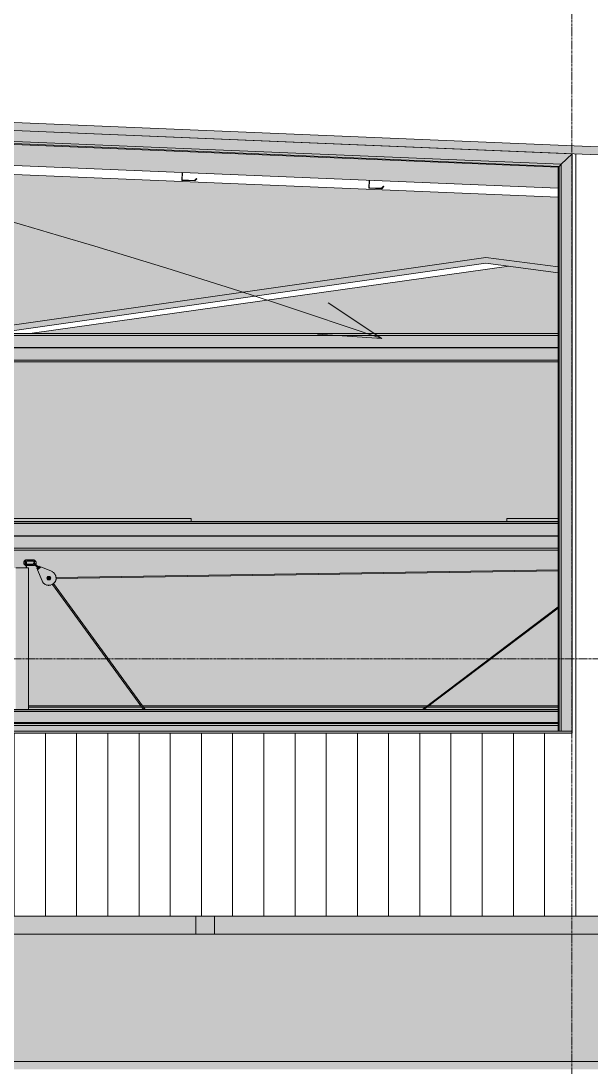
# Model space of a CAD drawing. Header units: inches. Extents: x 20426 to 36845, y -248 to 750.
# Drawn here: x 21243.8 to 21390, y 153.3 to 421.7 of the extents above; entities that cross this region are included whole.
import ezdxf

# ---------------------------------------------------------------- set-up
doc = ezdxf.new("R2010")
doc.units = ezdxf.units.IN
doc.header["$MEASUREMENT"] = 0
doc.linetypes.add('Grid Line 1_2_', pattern=[0.875, 0.5, -0.125, 0.125, -0.125])
for name, color, linetype, lineweight in [('A-CLNG', 13, 'Continuous', 13), ('A-FLOR-LEVL', 51, 'Continuous', 9), ('A-GLAZ-CWMG', 51, 'Continuous', 9), ('A-ROOF', 132, 'Continuous', 13), ('A-WALL-PATT', 111, 'Continuous', 13), ('G-ANNO-TEXT', 231, 'Continuous', 9), ('I-WALL', 2, 'Continuous', 13), ('L-SITE-WALL', 31, 'Continuous', 13), ('Q-SPCQ', 91, 'Continuous', 9), ('S-BEAM', 12, 'Continuous', 9), ('S-GRID', 1, 'Continuous', 9)]:
    doc.layers.add(name, color=color, linetype=linetype, lineweight=lineweight)

# ---------------------------------------------------------------- blocks, each defined once
blk = doc.blocks.new('Basketball_Backstop-Performance_Sports_Systems-3103-Ceiling_Hung - 27_-0_ to 27_-11 7_8_-652462-Elevation - West')
at = {"layer": 'Q-SPCQ'}
h = blk.add_hatch(color=256, dxfattribs=at)
h.paths.add_polyline_path([(21191.43, 293.29), (21239.19, 293.31), (21239.18, 294), (21191.43, 294), (21191.43, 293.49)], flags=0)
h.paths.add_polyline_path([(21240.12, 293.29), (21287.43, 293.29), (21287.43, 294), (21239.65, 293.97), (21239.64, 293.75), (21239.68, 293.29)], flags=0)
for points in [[(21381.56, 293.29), (21381.56, 294), (21368.43, 294), (21368.43, 293.29), (21378.1, 293.29)], [(21245.24, 281.37), (21245.24, 282.87), (21245.12, 282.87), (21245.12, 281.37)], [(21246.93, 283.07), (21246.93, 283.43), (21245.24, 283.38), (21245.24, 283.07)], [(21246.93, 281.94), (21246.93, 282.31), (21245.24, 282.26), (21245.24, 281.94)], [(21248.13, 281.54), (21248.2, 281.62), (21247.9, 281.94), (21247.78, 281.98), (21247.8, 281.92), (21247.9, 281.78), (21248.1, 281.66), (21248.13, 281.62), (21248.13, 281.55)], [(21248.45, 281.22), (21248.71, 281.48), (21248.33, 281.81), (21248.2, 281.62), (21248.21, 281.59), (21248.13, 281.54), (21248.22, 281.46)], [(21242.43, 245.04), (21245.74, 245.04), (21245.74, 281.37), (21242.43, 281.37), (21242.43, 247.37)], [(21248.2, 280.97), (21248.45, 281.22), (21248.13, 281.54), (21248.05, 281.48), (21248.02, 281.5), (21247.84, 281.32), (21248.17, 281)], [(21251.05, 278.53), (21251.14, 278.62), (21251.1, 278.93), (21250.86, 278.99), (21250.75, 278.93), (21250.68, 278.75), (21250.8, 278.53), (21251.01, 278.53)], [(21275.42, 245.04), (21275.64, 245.04), (21252.11, 277.31), (21251.92, 277.13), (21275.31, 245.04), (21275.39, 245.04)], [(21346.79, 245.04), (21347.14, 245.04), (21381.56, 271.1), (21381.56, 271.37), (21346.77, 245.04)]]:
    blk.add_hatch(color=256, dxfattribs=at).paths.add_polyline_path(points, flags=0)
h = blk.add_hatch(color=256, dxfattribs=at)
h.paths.add_polyline_path([(21244.87, 282.94), (21244.92, 282.81), (21244.95, 282.95)], flags=0)
h.paths.add_polyline_path([(21244.95, 283.06), (21244.98, 282.95), (21245.12, 283.02), (21244.98, 283.06)], flags=0)
h.paths.add_polyline_path([(21244.81, 282.69), (21244.87, 282.94), (21244.95, 283.06), (21245.21, 283.16), (21245, 283.31), (21244.86, 283.28), (21244.87, 283.22), (21244.71, 283.22), (21244.73, 283.1), (21244.65, 283.07), (21244.61, 282.86), (21244.73, 282.76)], flags=0)
h = blk.add_hatch(color=256, dxfattribs=at)
h.paths.add_polyline_path([(21244.98, 282.32), (21245.12, 282.36), (21244.98, 282.4)], flags=0)
h.paths.add_polyline_path([(21244.86, 282.4), (21244.98, 282.42), (21244.91, 282.56), (21244.87, 282.42)], flags=0)
h.paths.add_polyline_path([(21245.07, 282.06), (21245.12, 282.17), (21245.12, 282.28), (21244.86, 282.4), (21244.81, 282.69), (21244.62, 282.45), (21244.65, 282.31), (21244.71, 282.32), (21244.71, 282.16), (21244.83, 282.18), (21244.86, 282.09), (21245, 282.07)], flags=0)
h = blk.add_hatch(color=256, dxfattribs=at)
h.paths.add_polyline_path([(21247.18, 283.05), (21247.05, 283.01), (21247.19, 282.98)], flags=0)
h.paths.add_polyline_path([(21247.3, 282.98), (21247.19, 282.95), (21247.26, 282.81), (21247.3, 282.95)], flags=0)
h.paths.add_polyline_path([(21247.36, 282.69), (21247.55, 282.92), (21247.52, 283.07), (21247.45, 282.98), (21247.46, 283.22), (21247.34, 283.2), (21247.31, 283.28), (21247.08, 283.3), (21246.93, 283.12), (21247.18, 283.05), (21247.3, 282.98), (21247.33, 282.81)], flags=0)
h = blk.add_hatch(color=256, dxfattribs=at)
h.paths.add_polyline_path([(21247.19, 282.42), (21247.28, 282.49), (21247.22, 282.49), (21247.2, 282.44)], flags=0)
h.paths.add_polyline_path([(21247.22, 282.31), (21247.19, 282.42), (21247.05, 282.36), (21247.19, 282.32)], flags=0)
h.paths.add_polyline_path([(21247.1, 282.06), (21247.3, 282.1), (21247.3, 282.16), (21247.34, 282.2), (21247.19, 282.31), (21246.96, 282.22), (21247.05, 282.11)], flags=0)
h.paths.add_polyline_path([(21247.3, 282.24), (21247.38, 282.3), (21247.38, 282.36), (21247.27, 282.33), (21247.3, 282.26)], flags=0)
h.paths.add_polyline_path([(21247.52, 282.33), (21247.56, 282.52), (21247.36, 282.69), (21247.37, 282.49), (21247.52, 282.33)], flags=0)
h = blk.add_hatch(color=256, dxfattribs=at)
h.paths.add_polyline_path([(21247.57, 281.93), (21247.57, 282.04), (21247.51, 282.12), (21247.49, 282.19), (21247.34, 282.26), (21247.3, 282.24), (21247.4, 282.13)], flags=0)
h.paths.add_polyline_path([(21247.3, 282.24), (21247.21, 282.38), (21247.22, 282.31), (21247.29, 282.25)], flags=0)
h = blk.add_hatch(color=256, dxfattribs=at)
h.paths.add_polyline_path([(21247.68, 282.04), (21247.61, 282.15), (21247.74, 282.11), (21247.38, 282.36), (21247.29, 282.38), (21247.58, 282.1)], flags=0)
h.paths.add_polyline_path([(21247.37, 282.49), (21247.23, 282.58), (21247.24, 282.49)], flags=0)
h.paths.add_polyline_path([(21247.52, 282.33), (21247.37, 282.49), (21247.29, 282.42), (21247.38, 282.38)], flags=0)
h = blk.add_hatch(color=256, dxfattribs=at)
h.paths.add_polyline_path([(21248.08, 281.46), (21248.1, 281.55), (21247.96, 281.55), (21248.06, 281.48)], flags=0)
h.paths.add_polyline_path([(21247.95, 281.56), (21248.02, 281.62), (21248.02, 281.66), (21247.68, 281.93), (21247.68, 281.9), (21247.57, 281.93), (21247.9, 281.61)], flags=0)
h = blk.add_hatch(color=256, dxfattribs=at)
h.paths.add_polyline_path([(21251.02, 276.88), (21251.47, 276.96), (21251.89, 277.14), (21252.25, 277.42), (21252.54, 277.79), (21252.72, 278.21), (21252.8, 278.66), (21252.77, 279.12), (21252.62, 279.56), (21252.22, 280.09), (21252.04, 280.26), (21251.34, 280.61), (21248.85, 281.62), (21248.06, 280.83), (21249.42, 277.64), (21249.8, 277.26), (21250.12, 277.06), (21250.56, 276.91)], flags=0)
h.paths.add_polyline_path([(21250.68, 278.31), (21250.42, 278.75), (21250.71, 279.19), (21251.2, 279.16), (21251.43, 278.74), (21251.12, 278.31), (21250.7, 278.31)], flags=0)
h = blk.add_hatch(color=256, dxfattribs=at)
h.paths.add_polyline_path([(21250.68, 278.31), (21251.18, 278.31), (21251.43, 278.75), (21251.18, 279.19), (21250.68, 279.19), (21250.42, 278.75), (21250.47, 278.66)], flags=0)
h.paths.add_polyline_path([(21250.93, 278.5), (21250.75, 278.57), (21250.68, 278.75), (21250.75, 278.93), (21250.93, 279), (21251.1, 278.93), (21251.18, 278.75), (21251.1, 278.57), (21250.99, 278.51)], flags=0)
h = blk.add_hatch(color=256, dxfattribs=at)
h.paths.add_polyline_path([(21252.79, 278.62), (21381.56, 280.63), (21381.52, 280.9), (21252.78, 278.89), (21252.79, 278.63)], flags=0)
h.paths.add_polyline_path([(21251.15, 278.64), (21251.17, 278.82), (21251.12, 278.79), (21251.14, 278.64)], flags=0)
for p, q in [((21287.43, 294), (21239.49, 294)), ((21287.43, 294), (21287.43, 293.3)), ((21381.56, 294), (21368.43, 294)), ((21368.43, 293.3), (21368.43, 294)), ((21245.12, 281.37), (21245.12, 282.87)), ((21245.24, 282.87), (21245.12, 282.87)), ((21246.93, 283.44), (21245.24, 283.44)), ((21245.24, 283.06), (21246.93, 283.06)), ((21245.24, 282.87), (21245.24, 281.37)), ((21246.93, 282.31), (21245.24, 282.31)), ((21245.24, 281.94), (21246.93, 281.94)), ((21248.23, 281.71), (21248.36, 281.83)), ((21248.72, 281.49), (21248.36, 281.84)), ((21242.43, 281.37), (21245.74, 281.37)), ((21245.74, 245.04), (21245.74, 281.37)), ((21247.83, 281.31), (21248.19, 280.96)), ((21247.84, 281.32), (21247.97, 281.45)), ((21248.06, 280.83), (21248.85, 281.62)), ((21248.06, 280.83), (21249.19, 278.04)), ((21248.07, 281.55), (21248.1, 281.58)), ((21251.64, 280.49), (21248.85, 281.62)), ((21250.68, 279.19), (21250.42, 278.75)), ((21251.18, 279.19), (21250.68, 279.19)), ((21251.43, 278.75), (21251.18, 279.19)), ((21381.56, 280.9), (21252.78, 278.93)), ((21252.79, 278.62), (21381.56, 280.59)), ((21250.42, 278.75), (21250.68, 278.31)), ((21250.68, 278.31), (21251.18, 278.31)), ((21251.18, 278.31), (21251.43, 278.75)), ((21251.9, 277.15), (21275.25, 245.04)), ((21275.64, 245.04), (21252.15, 277.34)), ((21381.56, 271.37), (21346.73, 245.04)), ((21347.14, 245.04), (21381.56, 271.05))]:
    blk.add_line(p, q, dxfattribs=at)
at = {"layer": 'Q-SPCQ', "flags": 128}
for points in [[(21245.24, 283.44), (21245.21, 283.44), (21245.18, 283.44), (21245.15, 283.43), (21245.12, 283.43), (21245.09, 283.42), (21245.06, 283.42), (21245.03, 283.41), (21245, 283.4), (21244.98, 283.39), (21244.95, 283.38), (21244.92, 283.37), (21244.89, 283.35), (21244.87, 283.34), (21244.84, 283.32), (21244.82, 283.31), (21244.79, 283.29), (21244.77, 283.27), (21244.75, 283.25), (21244.72, 283.23), (21244.7, 283.21), (21244.68, 283.19), (21244.66, 283.17), (21244.64, 283.14), (21244.63, 283.12), (21244.61, 283.09), (21244.59, 283.07), (21244.58, 283.04), (21244.57, 283.01), (21244.55, 282.99), (21244.54, 282.96), (21244.53, 282.93), (21244.52, 282.9), (21244.51, 282.87), (21244.51, 282.84), (21244.5, 282.81), (21244.5, 282.79), (21244.49, 282.76), (21244.49, 282.73), (21244.49, 282.7), (21244.49, 282.69)], [(21244.49, 282.69), (21244.49, 282.66), (21244.49, 282.63), (21244.5, 282.6), (21244.5, 282.57), (21244.51, 282.54), (21244.51, 282.51), (21244.52, 282.48), (21244.53, 282.45), (21244.54, 282.42), (21244.55, 282.4), (21244.56, 282.37), (21244.58, 282.34), (21244.59, 282.31), (21244.6, 282.29), (21244.62, 282.26), (21244.64, 282.24), (21244.66, 282.22), (21244.68, 282.19), (21244.7, 282.17), (21244.72, 282.15), (21244.74, 282.13), (21244.76, 282.11), (21244.79, 282.09), (21244.81, 282.07), (21244.84, 282.06), (21244.86, 282.04), (21244.89, 282.03), (21244.91, 282.01), (21244.94, 282), (21244.97, 281.99), (21245, 281.98), (21245.03, 281.97), (21245.05, 281.96), (21245.08, 281.95), (21245.11, 281.95)], [(21244.87, 282.69), (21244.87, 282.7), (21244.87, 282.72), (21244.87, 282.73), (21244.87, 282.75), (21244.87, 282.76), (21244.88, 282.78), (21244.88, 282.79), (21244.88, 282.81), (21244.89, 282.82), (21244.89, 282.83), (21244.9, 282.85), (21244.91, 282.86), (21244.91, 282.87), (21244.92, 282.89), (21244.93, 282.9), (21244.94, 282.91), (21244.95, 282.92), (21244.96, 282.93), (21244.97, 282.95), (21244.98, 282.96), (21244.99, 282.97), (21245, 282.98), (21245.01, 282.99), (21245.03, 282.99), (21245.04, 283), (21245.05, 283.01), (21245.06, 283.02), (21245.08, 283.03), (21245.09, 283.03), (21245.1, 283.04), (21245.12, 283.04), (21245.13, 283.05), (21245.15, 283.05), (21245.16, 283.05), (21245.18, 283.06), (21245.19, 283.06), (21245.21, 283.06), (21245.22, 283.06), (21245.24, 283.06), (21245.24, 283.06)], [(21245.11, 282.34), (21245.09, 282.34), (21245.08, 282.35), (21245.07, 282.35), (21245.05, 282.36), (21245.04, 282.37), (21245.03, 282.38), (21245.02, 282.39), (21245, 282.4), (21244.99, 282.41), (21244.98, 282.42), (21244.97, 282.43), (21244.96, 282.44), (21244.95, 282.45), (21244.94, 282.46), (21244.93, 282.47), (21244.92, 282.48), (21244.92, 282.5), (21244.91, 282.51), (21244.9, 282.52), (21244.9, 282.54), (21244.89, 282.55), (21244.89, 282.57), (21244.88, 282.58), (21244.88, 282.59), (21244.87, 282.61), (21244.87, 282.62), (21244.87, 282.64), (21244.87, 282.65), (21244.87, 282.67), (21244.87, 282.68), (21244.87, 282.69)], [(21247.68, 282.69), (21247.68, 282.72), (21247.68, 282.75), (21247.67, 282.78), (21247.67, 282.81), (21247.66, 282.84), (21247.66, 282.87), (21247.65, 282.89), (21247.64, 282.92), (21247.63, 282.95), (21247.62, 282.98), (21247.61, 283.01), (21247.59, 283.03), (21247.58, 283.06), (21247.56, 283.09), (21247.55, 283.11), (21247.53, 283.14), (21247.51, 283.16), (21247.49, 283.18), (21247.47, 283.2), (21247.45, 283.23), (21247.43, 283.25), (21247.41, 283.27), (21247.38, 283.28), (21247.36, 283.3), (21247.33, 283.32), (21247.31, 283.33), (21247.28, 283.35), (21247.25, 283.36), (21247.23, 283.38), (21247.2, 283.39), (21247.17, 283.4), (21247.14, 283.41), (21247.11, 283.41), (21247.08, 283.42), (21247.06, 283.43), (21247.03, 283.43), (21247, 283.43), (21246.97, 283.44), (21246.94, 283.44), (21246.93, 283.44)], [(21246.93, 283.06), (21246.94, 283.06), (21246.96, 283.06), (21246.97, 283.06), (21246.99, 283.06), (21247, 283.05), (21247.02, 283.05), (21247.03, 283.05), (21247.05, 283.04), (21247.06, 283.04), (21247.07, 283.03), (21247.09, 283.03), (21247.1, 283.02), (21247.11, 283.01), (21247.13, 283.01), (21247.14, 283), (21247.15, 282.99), (21247.16, 282.98), (21247.18, 282.97), (21247.19, 282.96), (21247.2, 282.95), (21247.21, 282.94), (21247.22, 282.93), (21247.23, 282.91), (21247.24, 282.9), (21247.24, 282.89), (21247.25, 282.88), (21247.26, 282.86), (21247.27, 282.85), (21247.27, 282.84), (21247.28, 282.82), (21247.28, 282.81), (21247.29, 282.8), (21247.29, 282.78), (21247.29, 282.77), (21247.3, 282.75), (21247.3, 282.74), (21247.3, 282.72), (21247.3, 282.71), (21247.3, 282.69), (21247.3, 282.69)], [(21247.19, 282.42), (21247.18, 282.41), (21247.17, 282.4), (21247.15, 282.39), (21247.14, 282.38), (21247.13, 282.37), (21247.12, 282.36), (21247.1, 282.36), (21247.09, 282.35), (21247.08, 282.34), (21247.06, 282.34), (21247.05, 282.33), (21247.04, 282.33), (21247.02, 282.32), (21247.01, 282.32), (21246.99, 282.32), (21246.98, 282.32), (21246.96, 282.31), (21246.95, 282.31), (21246.93, 282.31), (21246.93, 282.31)], [(21246.93, 281.94), (21246.96, 281.94), (21246.99, 281.94), (21247.02, 281.94), (21247.05, 281.95), (21247.08, 281.95), (21247.11, 281.96), (21247.14, 281.97), (21247.16, 281.98), (21247.19, 281.99), (21247.22, 282), (21247.25, 282.01), (21247.27, 282.02), (21247.3, 282.04), (21247.33, 282.05), (21247.35, 282.07), (21247.38, 282.09), (21247.4, 282.1)], [(21247.04, 282.46), (21247.04, 282.47), (21247.03, 282.47), (21247.03, 282.47), (21247.03, 282.48), (21247.02, 282.48), (21247.02, 282.49), (21247.02, 282.49), (21247.02, 282.49), (21247.01, 282.5), (21247.01, 282.5), (21247.01, 282.51), (21247.01, 282.51), (21247.01, 282.52), (21247.01, 282.52), (21247, 282.53), (21247, 282.53), (21247, 282.54), (21247, 282.54), (21247, 282.55), (21247, 282.55), (21247, 282.56), (21247, 282.56), (21247, 282.57), (21247, 282.57), (21247, 282.58), (21247.01, 282.58), (21247.01, 282.59), (21247.01, 282.59), (21247.01, 282.6), (21247.01, 282.6), (21247.01, 282.61), (21247.02, 282.61), (21247.02, 282.61), (21247.02, 282.62), (21247.02, 282.62), (21247.03, 282.63), (21247.03, 282.63), (21247.03, 282.63), (21247.04, 282.64), (21247.04, 282.64)], [(21247.04, 282.64), (21247.04, 282.64), (21247.05, 282.65), (21247.05, 282.65), (21247.05, 282.65), (21247.06, 282.65), (21247.06, 282.66), (21247.07, 282.66), (21247.07, 282.66), (21247.08, 282.66), (21247.08, 282.67), (21247.08, 282.67), (21247.09, 282.67), (21247.09, 282.67), (21247.1, 282.67), (21247.1, 282.67), (21247.11, 282.67), (21247.11, 282.68), (21247.12, 282.68), (21247.12, 282.68), (21247.13, 282.68), (21247.13, 282.68), (21247.14, 282.68), (21247.14, 282.67), (21247.15, 282.67), (21247.15, 282.67), (21247.16, 282.67), (21247.16, 282.67), (21247.17, 282.67), (21247.17, 282.67), (21247.18, 282.67), (21247.18, 282.66), (21247.19, 282.66), (21247.19, 282.66), (21247.2, 282.66), (21247.2, 282.65), (21247.2, 282.65), (21247.21, 282.65), (21247.21, 282.64), (21247.21, 282.64), (21247.22, 282.64)], [(21247.16, 282.34), (21247.15, 282.35), (21247.13, 282.37), (21247.12, 282.38), (21247.11, 282.39), (21247.1, 282.4), (21247.09, 282.41), (21247.08, 282.42), (21247.07, 282.43), (21247.07, 282.43), (21247.06, 282.44), (21247.06, 282.45), (21247.05, 282.45), (21247.05, 282.45), (21247.04, 282.46), (21247.04, 282.46), (21247.04, 282.46), (21247.04, 282.46)], [(21247.04, 282.46), (21247.04, 282.46), (21247.04, 282.46), (21247.04, 282.46), (21247.05, 282.46), (21247.05, 282.45), (21247.05, 282.45), (21247.06, 282.44), (21247.07, 282.44), (21247.07, 282.43), (21247.08, 282.42), (21247.09, 282.41), (21247.1, 282.4), (21247.11, 282.39), (21247.12, 282.38), (21247.13, 282.37), (21247.14, 282.36), (21247.16, 282.34), (21247.17, 282.33), (21247.18, 282.32), (21247.2, 282.3), (21247.22, 282.29), (21247.23, 282.27), (21247.25, 282.25), (21247.26, 282.24), (21247.28, 282.22), (21247.3, 282.2), (21247.32, 282.18), (21247.34, 282.16), (21247.36, 282.14), (21247.38, 282.12), (21247.4, 282.1), (21247.42, 282.08), (21247.44, 282.06), (21247.46, 282.04), (21247.48, 282.02), (21247.5, 282), (21247.52, 281.98), (21247.54, 281.96), (21247.56, 281.94), (21247.57, 281.93)], [(21247.25, 282.49), (21247.24, 282.48), (21247.23, 282.46), (21247.22, 282.45), (21247.21, 282.44)], [(21247.38, 282.47), (21247.37, 282.49), (21247.35, 282.5), (21247.34, 282.52), (21247.32, 282.53), (21247.31, 282.54), (21247.3, 282.56), (21247.29, 282.57), (21247.28, 282.58), (21247.27, 282.59), (21247.26, 282.59), (21247.25, 282.6), (21247.24, 282.61), (21247.24, 282.62), (21247.23, 282.62), (21247.23, 282.63), (21247.22, 282.63), (21247.22, 282.63), (21247.22, 282.64), (21247.22, 282.64), (21247.22, 282.64)], [(21247.22, 282.64), (21247.22, 282.64), (21247.22, 282.64), (21247.22, 282.64), (21247.22, 282.63), (21247.23, 282.63), (21247.23, 282.62), (21247.24, 282.62), (21247.24, 282.61), (21247.25, 282.61), (21247.26, 282.6), (21247.27, 282.59), (21247.28, 282.58), (21247.29, 282.57), (21247.3, 282.56), (21247.31, 282.55), (21247.32, 282.53)], [(21247.3, 282.69), (21247.3, 282.67), (21247.3, 282.66), (21247.3, 282.64), (21247.3, 282.63), (21247.3, 282.61), (21247.29, 282.6), (21247.29, 282.58), (21247.28, 282.57)], [(21247.57, 281.93), (21247.55, 281.95), (21247.53, 281.97), (21247.51, 282), (21247.48, 282.02), (21247.46, 282.04), (21247.44, 282.06), (21247.42, 282.08), (21247.4, 282.1), (21247.38, 282.12), (21247.36, 282.14), (21247.34, 282.16)], [(21247.75, 282.11), (21247.72, 282.13), (21247.7, 282.15), (21247.68, 282.17), (21247.66, 282.19), (21247.64, 282.21), (21247.62, 282.23), (21247.6, 282.26), (21247.58, 282.28), (21247.56, 282.3), (21247.54, 282.32), (21247.52, 282.33), (21247.5, 282.35), (21247.48, 282.37), (21247.46, 282.39), (21247.45, 282.41), (21247.43, 282.43), (21247.41, 282.44), (21247.4, 282.46), (21247.38, 282.47)], [(21247.53, 282.32), (21247.55, 282.3), (21247.57, 282.28), (21247.59, 282.26), (21247.61, 282.24), (21247.63, 282.22), (21247.66, 282.2), (21247.68, 282.18), (21247.7, 282.16), (21247.72, 282.14), (21247.74, 282.11), (21247.75, 282.11)], [(21247.57, 282.31), (21247.59, 282.33), (21247.6, 282.36), (21247.62, 282.39), (21247.63, 282.42), (21247.64, 282.44), (21247.65, 282.47), (21247.65, 282.5), (21247.66, 282.53), (21247.67, 282.56), (21247.67, 282.59), (21247.67, 282.62), (21247.68, 282.65), (21247.68, 282.68), (21247.68, 282.69)], [(21247.57, 281.93), (21247.59, 281.91), (21247.61, 281.89), (21247.63, 281.87), (21247.65, 281.85), (21247.67, 281.83), (21247.7, 281.81), (21247.72, 281.79), (21247.74, 281.77), (21247.76, 281.75), (21247.78, 281.73), (21247.79, 281.71), (21247.81, 281.69), (21247.83, 281.67), (21247.85, 281.65), (21247.87, 281.63), (21247.89, 281.62), (21247.9, 281.6), (21247.92, 281.58), (21247.93, 281.57), (21247.95, 281.55), (21247.96, 281.54), (21247.98, 281.52), (21247.99, 281.51), (21248, 281.5), (21248.02, 281.49), (21248.03, 281.47), (21248.04, 281.46), (21248.05, 281.45), (21248.06, 281.45), (21248.06, 281.44), (21248.07, 281.43), (21248.08, 281.42), (21248.08, 281.42), (21248.09, 281.41), (21248.09, 281.41), (21248.09, 281.41), (21248.1, 281.4), (21248.1, 281.4), (21248.1, 281.4)], [(21247.99, 281.51), (21247.98, 281.52), (21247.97, 281.53), (21247.95, 281.55), (21247.94, 281.56), (21247.92, 281.58), (21247.91, 281.59), (21247.89, 281.61), (21247.87, 281.63), (21247.86, 281.65), (21247.84, 281.66), (21247.82, 281.68), (21247.8, 281.7), (21247.78, 281.72), (21247.76, 281.74), (21247.74, 281.76), (21247.72, 281.78), (21247.7, 281.8), (21247.68, 281.82), (21247.66, 281.84), (21247.64, 281.86), (21247.62, 281.88), (21247.6, 281.91), (21247.57, 281.93), (21247.57, 281.93)], [(21247.75, 282.11), (21247.77, 282.09), (21247.79, 282.07), (21247.81, 282.05), (21247.83, 282.02), (21247.85, 282), (21247.87, 281.98), (21247.89, 281.96), (21247.91, 281.94), (21247.93, 281.92), (21247.95, 281.9), (21247.97, 281.88), (21247.99, 281.86), (21248.01, 281.85), (21248.03, 281.83), (21248.05, 281.81), (21248.06, 281.79), (21248.08, 281.78), (21248.1, 281.76), (21248.11, 281.74), (21248.13, 281.73), (21248.14, 281.71), (21248.15, 281.7), (21248.17, 281.69)], [(21248.28, 281.58), (21248.28, 281.58), (21248.27, 281.58), (21248.27, 281.58), (21248.27, 281.59), (21248.27, 281.59), (21248.26, 281.59), (21248.26, 281.6), (21248.25, 281.61), (21248.24, 281.61), (21248.23, 281.62), (21248.23, 281.63), (21248.22, 281.64), (21248.21, 281.65), (21248.2, 281.66), (21248.18, 281.67), (21248.17, 281.68), (21248.16, 281.7), (21248.14, 281.71), (21248.13, 281.72), (21248.12, 281.74), (21248.1, 281.75), (21248.08, 281.77), (21248.07, 281.79), (21248.05, 281.8), (21248.03, 281.82), (21248.01, 281.84), (21248, 281.86), (21247.98, 281.88), (21247.96, 281.9), (21247.94, 281.92), (21247.92, 281.94), (21247.9, 281.96), (21247.88, 281.98), (21247.86, 282), (21247.84, 282.02), (21247.81, 282.04), (21247.79, 282.06), (21247.77, 282.08), (21247.75, 282.1), (21247.75, 282.11)], [(21248.1, 281.4), (21248.1, 281.4), (21248.1, 281.4), (21248.1, 281.41), (21248.09, 281.41), (21248.09, 281.41), (21248.08, 281.42), (21248.08, 281.42), (21248.07, 281.43), (21248.07, 281.44), (21248.06, 281.44), (21248.05, 281.45), (21248.04, 281.46), (21248.03, 281.47)], [(21248.28, 281.4), (21248.27, 281.4), (21248.27, 281.39), (21248.26, 281.39), (21248.26, 281.39), (21248.26, 281.39), (21248.25, 281.38), (21248.25, 281.38), (21248.24, 281.38), (21248.24, 281.38), (21248.23, 281.37), (21248.23, 281.37), (21248.23, 281.37), (21248.22, 281.37), (21248.22, 281.37), (21248.21, 281.37), (21248.21, 281.37), (21248.2, 281.37), (21248.2, 281.37), (21248.19, 281.37), (21248.19, 281.37), (21248.18, 281.37), (21248.18, 281.37), (21248.17, 281.37), (21248.17, 281.37), (21248.16, 281.37), (21248.16, 281.37), (21248.15, 281.37), (21248.15, 281.37), (21248.14, 281.37), (21248.14, 281.38), (21248.13, 281.38), (21248.13, 281.38), (21248.12, 281.38), (21248.12, 281.39), (21248.12, 281.39), (21248.11, 281.39), (21248.11, 281.39), (21248.1, 281.4), (21248.1, 281.4), (21248.1, 281.4)], [(21248.2, 281.65), (21248.21, 281.64), (21248.22, 281.63), (21248.23, 281.62), (21248.24, 281.61), (21248.25, 281.61), (21248.25, 281.6), (21248.26, 281.6), (21248.26, 281.59), (21248.27, 281.59), (21248.27, 281.58), (21248.27, 281.58), (21248.28, 281.58), (21248.28, 281.58)], [(21248.28, 281.58), (21248.28, 281.57), (21248.28, 281.57), (21248.29, 281.57), (21248.29, 281.56), (21248.29, 281.56), (21248.29, 281.55), (21248.3, 281.55), (21248.3, 281.55)], [(21248.3, 281.55), (21248.3, 281.54), (21248.3, 281.54), (21248.31, 281.53), (21248.31, 281.53), (21248.31, 281.52), (21248.31, 281.52), (21248.31, 281.51), (21248.31, 281.51), (21248.31, 281.5), (21248.31, 281.5), (21248.31, 281.49), (21248.31, 281.49), (21248.31, 281.48), (21248.31, 281.48), (21248.31, 281.47), (21248.31, 281.47), (21248.31, 281.46), (21248.31, 281.46), (21248.31, 281.45), (21248.31, 281.45), (21248.3, 281.44), (21248.3, 281.44), (21248.3, 281.44), (21248.3, 281.43), (21248.3, 281.43), (21248.29, 281.42), (21248.29, 281.42), (21248.29, 281.41), (21248.28, 281.41), (21248.28, 281.41), (21248.28, 281.4), (21248.28, 281.4)]]:
    blk.add_lwpolyline(points, dxfattribs=at)
at = {"layer": 'Q-SPCQ'}
for radius, start, end in [(1.87, 202.1972, 67.8028), (1.88, 57.0078, 63.6555), (1.87, 45, 49.0296), (1.87, 42.4188, 45), (1.87, 27.8374, 34.3763), (1.88, 15, 19.6774), (1.87, 206.3445, 212.9922), (1.88, 220.9704, 225), (1.87, 225, 227.5812), (1.88, 235.6237, 242.1626), (1.87, 250.3226, 255), (0.25, 45, 225), (0.25, 150, 225), (0.25, 225, 45), (1.87, 265.1058, 270), (0.25, 90, 120), (0.25, 240, 270), (0.25, 60, 90), (0.25, 270, 300), (0.25, 330, 45), (1.87, 280.0739, 285), (1.87, 295.5966, 300), (1.87, 330, 334.4034), (1.88, 345, 349.9261), (1.88, 0, 4.8942)]:
    blk.add_arc((21250.93, 278.75), radius, start, end, dxfattribs=at)
blk = doc.blocks.new('Girt_Z - 10_D-1351983-Elevation - West')
at = {"layer": 'S-BEAM'}
h = blk.add_hatch(color=256, dxfattribs=at)
h.paths.add_polyline_path([(21144.51, 386.64), (21145.02, 387.19), (21144.93, 387.26), (21144.46, 386.75), (21141.33, 386.88), (21141.14, 386.78)], flags=0)
h.paths.add_polyline_path([(21141.14, 386.78), (21141.25, 386.96), (21141.31, 388.77), (21141.22, 388.77)], flags=0)
for p, q in [((21141.22, 388.77), (21141.14, 386.78)), ((21141.14, 386.78), (21144.51, 386.64)), ((21141.25, 386.96), (21141.33, 388.77)), ((21144.46, 386.75), (21141.33, 386.88)), ((21144.93, 387.26), (21144.46, 386.75)), ((21144.51, 386.64), (21145.02, 387.19)), ((21145.02, 387.19), (21144.93, 387.26))]:
    blk.add_line(p, q, dxfattribs=at)
blk.add_arc((21141.33, 386.96), 0.0782, 177.6141, 264.5717, dxfattribs=at)
blk = doc.blocks.new('W-Wide Flange - W12X26-1193237-Elevation - West')
at = {"layer": 'S-BEAM'}
h = blk.add_hatch(color=256, dxfattribs=at)
h.paths.add_polyline_path([(21275.25, 245.04), (21274.83, 245.62), (21245.74, 245.58), (21245.74, 245.04), (21274.94, 245.04)], flags=0)
h.paths.add_polyline_path([(21179.6, 245.04), (21239, 245.04), (21238.98, 245.62), (21178.86, 245.58), (21178.79, 245.04)], flags=0)
h.paths.add_polyline_path([(21381.56, 245.04), (21381.56, 245.62), (21347.84, 245.57), (21347.14, 245.04), (21368.42, 245.04)], flags=0)
h.paths.add_polyline_path([(21275.64, 245.04), (21346.77, 245.08), (21347.49, 245.62), (21275.25, 245.58), (21275.58, 245.12)], flags=0)
h = blk.add_hatch(color=256, dxfattribs=at)
h.paths.add_polyline_path([(21381.56, 245.62), (21381.56, 246), (21348.4, 246), (21347.9, 245.62), (21368.42, 245.62)], flags=0)
h.paths.add_polyline_path([(21179.6, 245.62), (21238.98, 245.62), (21238.97, 246), (21178.91, 246), (21178.86, 245.62)], flags=0)
h.paths.add_polyline_path([(21347.49, 245.62), (21347.99, 246), (21274.94, 246), (21275.22, 245.62), (21329.69, 245.62)], flags=0)
h.paths.add_polyline_path([(21274.83, 245.62), (21274.56, 246), (21245.74, 246), (21245.74, 245.62), (21271.59, 245.62)], flags=0)
for p, q in [((21245.74, 246), (21274.58, 246)), ((21245.74, 245.62), (21274.86, 245.62)), ((21274.92, 246), (21348.02, 246)), ((21275.19, 245.62), (21347.52, 245.62)), ((21347.88, 245.62), (21381.56, 245.62)), ((21348.38, 246), (21381.56, 246))]:
    blk.add_line(p, q, dxfattribs=at)
blk = doc.blocks.new('columns and girder2 - one-1334686-Elevation - West')
at = {"layer": 'S-BEAM'}
h = blk.add_hatch(color=256, dxfattribs=at)
h.paths.add_polyline_path([(21237.17, 341.54), (21363, 359.5), (21381.56, 357.07), (21381.56, 358.59), (21362.99, 361.02), (21226.55, 341.54), (21228.9, 341.54)], flags=0)
h.paths.add_polyline_path([(21134.83, 388.62), (21135.05, 388.62), (21135.05, 389.03), (21134.3, 389.06), (21134.3, 388.62), (21134.78, 388.62)], flags=0)
h = blk.add_hatch(color=256, dxfattribs=at)
h.paths.add_polyline_path([(21145.05, 245.04), (21177.28, 245.04), (21182.2, 285.94), (21145.05, 285.94), (21145.05, 252.25)], flags=0)
h.paths.add_polyline_path([(21145.05, 293.29), (21183.09, 293.29), (21187.8, 332.48), (21187.8, 334.19), (21145.05, 334.19), (21145.05, 296.19)], flags=0)
h.paths.add_polyline_path([(21145.05, 341.54), (21187.8, 341.54), (21187.8, 384.58), (21145.05, 386.36), (21145.05, 349.9)], flags=0)
h.paths.add_polyline_path([(21226.55, 341.54), (21363, 361.02), (21381.56, 358.59), (21381.56, 376.51), (21190.8, 384.46), (21190.8, 341.54)], flags=0)
for p, q in [((21362.99, 361.02), (21226.55, 341.54)), ((21381.56, 358.59), (21362.99, 361.02)), ((21237.17, 341.54), (21363, 359.5)), ((21363, 359.5), (21381.56, 357.07))]:
    blk.add_line(p, q, dxfattribs=at)
blk = doc.blocks.new('Girt_Z - 10_D-1254871-Elevation - West')
at = {"layer": 'S-BEAM'}
for points in [[(21381.56, 244.96), (21381.56, 245.04), (21134.3, 245.04), (21134.3, 244.96), (21368.42, 244.96)], [(21381.56, 244.51), (21381.56, 244.96), (21134.3, 244.96), (21134.3, 244.51), (21368.42, 244.51)], [(21134.3, 241.74), (21381.56, 241.74), (21381.56, 244.51), (21134.3, 244.51)], [(21271.59, 238.94), (21385.18, 238.94), (21385.18, 239.5), (21134.3, 239.5), (21134.3, 238.94), (21252.22, 238.94)]]:
    blk.add_hatch(color=256, dxfattribs=at).paths.add_polyline_path(points, flags=0)
for p, q in [((21381.56, 245.04), (21134.3, 245.04)), ((21381.56, 244.96), (21134.3, 244.96)), ((21381.56, 244.51), (21134.3, 244.51))]:
    blk.add_line(p, q, dxfattribs=at)
blk = doc.blocks.new('Girt_Z - 10_D-1249026-Elevation - West')
at = {"layer": 'S-BEAM'}
for points in [[(21381.56, 341.46), (21381.56, 341.54), (21134.8, 341.54), (21134.8, 341.46), (21329.69, 341.46)], [(21381.56, 341.01), (21381.56, 341.46), (21134.8, 341.46), (21134.8, 341.01), (21329.69, 341.01)], [(21381.56, 337.87), (21381.56, 341.01), (21134.8, 341.01), (21134.8, 337.87), (21329.69, 337.87)], [(21381.56, 337.8), (21381.56, 337.87), (21134.8, 337.82), (21134.8, 337.8), (21329.69, 337.8)], [(21252.22, 337.61), (21381.56, 337.64), (21381.56, 337.8), (21134.8, 337.74), (21134.8, 337.61), (21174.76, 337.61)], [(21381.56, 334.67), (21381.56, 337.61), (21134.8, 337.61), (21134.8, 334.67), (21329.69, 334.67)], [(21381.56, 334.19), (21381.56, 334.67), (21134.8, 334.67), (21134.8, 334.19), (21329.69, 334.19)]]:
    blk.add_hatch(color=256, dxfattribs=at).paths.add_polyline_path(points, flags=0)
for p, q in [((21381.56, 341.54), (21134.8, 341.54)), ((21381.56, 341.46), (21134.8, 341.46)), ((21381.56, 341.01), (21134.8, 341.01)), ((21381.56, 337.87), (21134.8, 337.87)), ((21381.56, 337.8), (21134.8, 337.8)), ((21134.8, 334.67), (21381.56, 334.67)), ((21381.56, 334.19), (21134.8, 334.19))]:
    blk.add_line(p, q, dxfattribs=at)
blk = doc.blocks.new('Girt_C - 8_D-1253532-Elevation - West')
at = {"layer": 'S-BEAM'}
for points in [[(21381.56, 378.95), (21381.56, 384.14), (21125.83, 394.8), (21125.61, 389.61), (21329.69, 381.11)], [(21381.56, 378.76), (21381.56, 378.95), (21125.61, 389.61), (21125.61, 389.43), (21329.69, 380.92)]]:
    blk.add_hatch(color=256, dxfattribs=at).paths.add_polyline_path(points, flags=0)
blk.add_line((21125.6, 389.43), (21381.56, 378.76), dxfattribs=at)
blk = doc.blocks.new('Rectangular Mullion - Profile_Polycarbonate_Lower-1113644-Elevation - West')
at = {"layer": 'A-GLAZ-CWMG'}
for points in [[(21368.42, 241.49), (21381.56, 241.49), (21381.56, 241.74), (21124.34, 241.74), (21124.34, 241.49), (21349.05, 241.49)], [(21124.34, 240.96), (21381.56, 240.96), (21381.56, 241.49), (21124.34, 241.49)], [(21381.56, 239.5), (21381.56, 240.96), (21124.34, 240.96), (21124.34, 239.5), (21368.42, 239.5)]]:
    blk.add_hatch(color=256, dxfattribs=at).paths.add_polyline_path(points, flags=0)
for p, q in [((21124.34, 241.74), (21381.56, 241.74)), ((21381.56, 241.74), (21381.56, 241.49)), ((21124.34, 241.49), (21381.56, 241.49)), ((21124.34, 240.96), (21381.56, 240.96)), ((21124.34, 239.5), (21381.56, 239.5)), ((21381.56, 240.96), (21381.56, 239.5))]:
    blk.add_line(p, q, dxfattribs=at)
blk = doc.blocks.new('Rectangular Mullion - Profile_Polycarbonate_right-1189765-Elevation - West')
at = {"layer": 'A-GLAZ-CWMG'}
for points in [[(21385.18, 239.5), (21385.18, 387.62), (21382.34, 384.9), (21382.34, 239.5)], [(21381.56, 239.5), (21381.81, 239.5), (21381.81, 384.38), (21381.56, 384.14), (21381.56, 240.96)], [(21381.81, 239.5), (21382.34, 239.5), (21382.34, 384.9), (21381.81, 384.38), (21381.81, 242.49)]]:
    blk.add_hatch(color=256, dxfattribs=at).paths.add_polyline_path(points, flags=0)
for p, q in [((21385.18, 387.62), (21382.34, 384.9)), ((21385.18, 239.5), (21385.18, 387.62)), ((21381.81, 384.38), (21381.56, 384.14)), ((21381.56, 240.96), (21381.56, 384.14)), ((21382.34, 384.9), (21381.81, 384.38)), ((21381.81, 239.5), (21381.81, 384.38)), ((21382.34, 239.5), (21382.34, 384.9)), ((21381.81, 239.5), (21381.56, 239.5)), ((21382.34, 239.5), (21381.81, 239.5)), ((21385.18, 239.5), (21382.34, 239.5))]:
    blk.add_line(p, q, dxfattribs=at)
blk = doc.blocks.new('Rectangular Mullion - Profile_Polycarbonate_Upper and left-1189766-Elevation - West')
at = {"layer": 'A-GLAZ-CWMG'}
for points in [[(21382.34, 384.9), (21385.18, 387.62), (21120.72, 398.64), (21123.56, 395.68), (21329.69, 387.09)], [(21381.81, 384.38), (21382.34, 384.9), (21123.56, 395.68), (21124.09, 395.12), (21381.56, 384.39)], [(21381.56, 384.14), (21381.81, 384.38), (21124.09, 395.12), (21124.34, 394.86), (21363.42, 384.9)]]:
    blk.add_hatch(color=256, dxfattribs=at).paths.add_polyline_path(points, flags=0)
for p, q in [((21385.18, 387.62), (21120.72, 398.64)), ((21382.34, 384.9), (21123.56, 395.68)), ((21381.81, 384.38), (21124.09, 395.12)), ((21381.56, 384.14), (21124.34, 394.86)), ((21382.34, 384.9), (21385.18, 387.62)), ((21381.56, 384.14), (21381.81, 384.38)), ((21381.81, 384.38), (21382.34, 384.9))]:
    blk.add_line(p, q, dxfattribs=at)
blk = doc.blocks.new('Girt_Z - 10_D-1255459-Elevation - West')
at = {"layer": 'S-BEAM'}
for points in [[(21232.86, 293.21), (21381.56, 293.21), (21381.56, 293.29), (21134.3, 293.29), (21134.3, 293.21), (21228.01, 293.21)], [(21232.86, 292.76), (21381.56, 292.76), (21381.56, 293.21), (21134.3, 293.21), (21134.3, 292.76), (21228.01, 292.76)], [(21134.3, 289.62), (21381.56, 289.62), (21381.56, 292.76), (21134.3, 292.76), (21134.3, 291.31)], [(21381.56, 289.55), (21381.56, 289.62), (21134.3, 289.57), (21134.3, 289.55), (21378.1, 289.55)], [(21134.3, 289.36), (21381.56, 289.36), (21381.56, 289.55), (21134.3, 289.49)], [(21381.56, 286.42), (21381.56, 289.36), (21134.3, 289.36), (21134.3, 286.42), (21378.1, 286.42)], [(21381.56, 285.94), (21381.56, 286.42), (21134.3, 286.42), (21134.3, 285.94), (21378.1, 285.94)]]:
    blk.add_hatch(color=256, dxfattribs=at).paths.add_polyline_path(points, flags=0)
for p, q in [((21381.56, 293.29), (21134.3, 293.29)), ((21381.56, 293.21), (21134.3, 293.21)), ((21381.56, 292.76), (21134.3, 292.76)), ((21381.56, 289.62), (21134.3, 289.62)), ((21381.56, 289.55), (21134.3, 289.55)), ((21134.3, 286.42), (21381.56, 286.42)), ((21381.56, 285.94), (21134.3, 285.94))]:
    blk.add_line(p, q, dxfattribs=at)

msp = doc.modelspace()

# ---------------------------------------------------------------- hatches: boundary and pattern name
at = {"layer": 'A-ROOF', "lineweight": 5}
for points in [[(22435.80381, 343.84174), (22435.80381, 345.84348), (21120.45299, 400.64976), (21120.45299, 398.64803), (22414.20704, 344.74161)], [(22569.13837, 153.89366), (22808.30281, 153.89366), (22808.30281, 157.35329), (22786.55281, 157.37934), (22786.55281, 157.5), (22338.17781, 157.5), (22338.17781, 187.43919), (21121.80281, 187.45225), (21121.80281, 188.00173), (20889.05281, 188.00173), (20889.05281, 154.72829), (22519.05281, 154.72829), (22519.05281, 153.89366), (22549.77196, 153.89366)], [(20889.05281, 152.72656), (22519.05281, 152.72656), (22519.05281, 154.72829), (20889.05281, 154.72829), (20889.05281, 154.60973)]]:
    msp.add_hatch(color=256, dxfattribs=at).paths.add_polyline_path(points, flags=0)
at = {"layer": 'A-WALL-PATT', "lineweight": 9}
h = msp.add_hatch(dxfattribs=at)
h.set_pattern_fill('FP_7', color=256, style=0, pattern_type=2)
h.set_pattern_definition([(90, (22306.069, 0), (-8, 5e-16), [])])
h.paths.add_polyline_path([(21121.80281, 192), (22338.17781, 192), (22338.17781, 239.45581), (22336.67781, 239.5), (22337.17781, 240), (22337.17781, 243.5), (22370.30281, 243.5), (22370.30281, 346.57095), (21385.17781, 387.61783), (21385.17781, 238.939), (21121.80281, 238.939), (21121.80281, 193.66706)], flags=0)
at = {"layer": 'I-WALL', "lineweight": 5}
h = msp.add_hatch(color=256, dxfattribs=at)
h.paths.add_polyline_path([(21178.90992, 246), (21238.97314, 246), (21237.99595, 280.98949), (21238.06159, 281.375), (21237.42781, 281.375), (21237.42781, 282.955), (21237.61945, 282.87855), (21237.83441, 281.67132), (21237.99595, 281.5628), (21238.15348, 281.555), (21238.23076, 281.83241), (21238.56178, 281.83241), (21238.56178, 281.9925), (21238.99336, 281.9925), (21239.04961, 284.83269), (21238.89748, 284.93066), (21238.67824, 285.15717), (21238.55884, 285.40625), (21238.5386, 285.52684), (21238.5386, 285.78566), (21238.52156, 285.93978), (21184.27966, 285.93978), (21182.66995, 277.25395), (21179.07484, 247.37089)], flags=0)
h.paths.add_polyline_path([(21347.98984, 246), (21381.55581, 271.36653), (21381.55581, 280.58501), (21252.78985, 278.59836), (21252.6308, 278), (21252.46043, 277.68934), (21252.1463, 277.34047), (21274.94309, 246), (21329.68771, 246)], flags=0)
h.paths.add_polyline_path([(21252.22204, 246), (21274.55666, 246), (21251.86531, 277.1262), (21251.19066, 276.90707), (21250.77605, 276.89498), (21250.30151, 276.9973), (21249.99031, 277.1262), (21249.41665, 277.64004), (21249.02746, 278.44431), (21248.09938, 280.87132), (21248.17032, 280.99523), (21247.86974, 281.34879), (21248.00957, 281.5098), (21247.71991, 281.79231), (21247.34057, 282.1539), (21247.25035, 282.125), (21247.25696, 282.08529), (21247.07955, 282.08054), (21246.92781, 282.17353), (21246.92781, 281.94389), (21245.24031, 281.94389), (21245.29652, 281.375), (21245.74031, 281.375), (21245.74031, 246)], flags=0)
h.paths.add_polyline_path([(21381.55581, 246), (21381.55581, 271.05317), (21348.40449, 246), (21368.42054, 246)], flags=0)
h.paths.add_polyline_path([(21250.91524, 278.50165), (21250.84925, 278.53349), (21250.87897, 278.50643)], flags=0)
h.paths.add_polyline_path([(21251.10459, 278.92678), (21250.92781, 279), (21251.00637, 278.95309), (21251.10044, 278.92789)], flags=0)
h.paths.add_polyline_path([(21244.86468, 282.39651), (21244.98322, 282.32001), (21244.97515, 282.42233)], flags=0)
h.paths.add_polyline_path([(21247.30344, 282.97849), (21247.1849, 283.05499), (21247.23758, 282.96309)], flags=0)
h.paths.add_polyline_path([(21247.35773, 282.6875), (21247.28913, 282.92445), (21247.23758, 282.84499), (21247.16476, 282.96435), (21247.0511, 283.01879), (21247.13679, 283.06889), (21246.96176, 283.15703), (21247.16476, 283.30615), (21247.33108, 283.21783), (21247.38044, 283.20421), (21247.45872, 283.19703), (21247.46141, 282.95869), (21247.52338, 283.05387), (21247.52338, 282.82947), (21247.38044, 282.70696)], flags=0)
h.paths.add_polyline_path([(21247.74282, 282.10575), (21247.6398, 282.10575), (21247.78426, 281.97586), (21247.76276, 282.04325)], flags=0)
h.paths.add_polyline_path([(21252.77997, 278.9345), (21381.55581, 280.9375), (21381.55581, 285.93978), (21240.30318, 285.8908), (21240.31702, 285.52684), (21240.29678, 285.40625), (21240.08593, 285.03798), (21239.89344, 284.88101), (21239.85858, 284.78088), (21239.86531, 281.9925), (21240.29384, 281.9925), (21240.29384, 281.555), (21240.92165, 281.58577), (21241.05325, 281.72914), (21241.07687, 281.83241), (21241.23617, 282.87855), (21241.42781, 282.955), (21241.42781, 281.375), (21245.11531, 281.375), (21245.06859, 282.05722), (21244.86261, 282.09395), (21244.80123, 282.17317), (21244.70931, 282.18125), (21244.70671, 282.41631), (21244.63812, 282.35823), (21244.61003, 282.51578), (21244.81039, 282.6875), (21244.87899, 282.45055), (21244.91638, 282.56421), (21245.00336, 282.41065), (21245.11531, 282.42233), (21245.12777, 282.875), (21245.24031, 282.875), (21245.24031, 282.30611), (21247.0511, 282.36357), (21247.2188, 282.49417), (21247.19298, 282.51547), (21247.26065, 282.56421), (21247.33396, 282.56421), (21247.38044, 282.66804), (21247.54646, 282.45055), (21247.57206, 282.26005), (21247.74282, 282.10575), (21248.17706, 281.6561), (21248.382, 281.80807), (21248.70907, 281.481), (21248.85068, 281.62262), (21252.03777, 280.26116), (21252.46467, 279.80079), (21252.63924, 279.5), (21252.77888, 278.94887)], flags=0)
h.paths.add_polyline_path([(21248.07731, 281.6005), (21248.02112, 281.6567), (21248.05519, 281.60894)], flags=0)
h.paths.add_polyline_path([(21248.06915, 281.54819), (21248.12731, 281.64706), (21248.07731, 281.6005), (21248.05519, 281.54903)], flags=0)
h.paths.add_polyline_path([(21247.73557, 281.94224), (21247.63456, 282.06827), (21247.60954, 282.04325), (21247.53313, 282.06326), (21247.55213, 281.99749), (21247.57206, 281.93499), (21247.67543, 281.93499), (21247.68032, 281.99749)], flags=0)
h.paths.add_polyline_path([(21247.57932, 282.09849), (21247.50119, 282.17662), (21247.57206, 282.10044)], flags=0)
h.paths.add_polyline_path([(21245.11531, 282.28184), (21245.06859, 282.34311), (21245.06859, 282.29534)], flags=0)
h.paths.add_polyline_path([(21245.24031, 283.11742), (21245.24031, 283.43111), (21246.92781, 283.38258), (21246.92781, 283.06889), (21245.24031, 283.11609)], flags=0)
h.paths.add_polyline_path([(21244.94932, 283.06313), (21244.87282, 282.94459), (21244.97515, 282.95267)], flags=0)
h.paths.add_polyline_path([(21244.81039, 282.6875), (21244.62166, 282.92445), (21244.70998, 283.09077), (21244.72598, 283.12658), (21244.73406, 283.2185), (21244.94932, 283.23225), (21244.94932, 283.29651), (21245.06859, 283.31778), (21245.24031, 283.11742), (21245.06859, 283.03155), (21245.06859, 282.99137), (21244.94932, 282.89031), (21244.89592, 282.85922), (21244.84815, 282.85922), (21244.83416, 282.81079)], flags=0)
h.paths.add_polyline_path([(21239.91102, 285.78377), (21239.8504, 285.81837), (21239.91077, 285.78386)], flags=0)
h.paths.add_polyline_path([(21368.42054, 293.29459), (21368.42781, 293.29459), (21368.42781, 294), (21381.55581, 294), (21381.55581, 334.18978), (21194.29493, 334.18978), (21193.19293, 334.03491), (21185.6427, 293.29459), (21191.42781, 293.29459), (21191.42781, 294), (21239.22335, 294.00912), (21239.24252, 294.1735), (21239.25189, 294.38632), (21239.42781, 294.44359), (21239.61479, 294.34367), (21239.61461, 294.22635), (21239.66955, 294.22635), (21239.66848, 294.18797), (21239.67781, 294), (21287.42781, 294), (21287.42781, 293.29459), (21329.68771, 293.29459)], flags=0)
h.paths.add_polyline_path([(21252.22204, 341.54459), (21381.55581, 341.54459), (21381.55581, 357.07365), (21368.91014, 358.73035), (21246.6271, 341.54459)], flags=0)
msp.add_hatch(color=256, dxfattribs=at).paths.add_polyline_path([(21293.42781, 187.43919), (21293.42781, 192), (21288.67781, 192), (21288.67781, 187.43919), (21290.95487, 187.43919)], flags=0)
at = {"layer": 'L-SITE-WALL', "lineweight": 5}
h = msp.add_hatch(color=256, dxfattribs=at)
h.paths.add_polyline_path([(21407.15337, 187.43919), (21433.42781, 187.43919), (21433.42781, 192), (21293.42781, 192), (21293.42781, 187.43919), (21329.68771, 187.43919)], flags=0)
h.paths.add_polyline_path([(21136.02354, 187.43919), (21235.42781, 187.43919), (21235.42781, 192), (21134.30281, 192), (21134.30281, 187.43919)], flags=0)
h.paths.add_polyline_path([(22338.17781, 187.43919), (22338.17781, 192), (21529.42781, 192), (21529.42781, 187.43919), (22259.27571, 187.43919)], flags=0)
h.paths.add_polyline_path([(21240.17781, 187.43919), (21288.67781, 187.43919), (21288.67781, 192), (21240.17781, 192), (21240.17781, 188.78489)], flags=0)
h.paths.add_polyline_path([(21524.67781, 187.43919), (21524.67781, 192), (21438.17781, 192), (21438.17781, 187.43919), (21484.61904, 187.43919)], flags=0)

# ---------------------------------------------------------------- linework, layer by layer
at = {"layer": 'A-CLNG'}
msp.add_line((21381.55581, 376.50898), (21145.05281, 386.36327), dxfattribs=at)
at = {"layer": 'A-FLOR-LEVL', "linetype": 'Grid Line 1_2_'}
msp.add_line((20426.10083, 258), (23162.8711, 258), dxfattribs=at)
at = {"layer": 'A-ROOF'}
for p, q in [((21120.45299, 400.64976), (22435.80381, 345.84348)), ((22435.80381, 343.84174), (21120.45299, 398.64803)), ((21123.30281, 187.43919), (22338.17781, 187.43919)), ((20889.05281, 154.72829), (22519.05281, 154.72829))]:
    msp.add_line(p, q, dxfattribs=at)
at = {"layer": 'G-ANNO-TEXT', "color": 145}
for q in [(21322.58177, 349.40809), (21319.81956, 341.29082)]:
    msp.add_line((21336.3477, 340.19509), q, dxfattribs=at)
msp.add_arc((20729.51382, -1418.26514), 1860.22304, 70.9607586, 90, dxfattribs=at)
at = {"layer": 'I-WALL'}
for p, q in [((21368.91014, 358.73035), (21246.6271, 341.54459)), ((21288.67781, 187.43919), (21288.67781, 192)), ((21293.42781, 192), (21293.42781, 187.43919))]:
    msp.add_line(p, q, dxfattribs=at)
at = {"layer": 'L-SITE-WALL'}
for p, q in [((21385.17781, 238.939), (21121.80281, 238.939)), ((21385.17781, 239.5), (21385.17781, 238.939)), ((21121.80281, 192), (22338.17781, 192))]:
    msp.add_line(p, q, dxfattribs=at)
at = {"layer": 'S-GRID', "linetype": 'Grid Line 1_2_'}
msp.add_line((21385.05281, -208.66081), (21385.05281, 674.15708), dxfattribs=at)
msp.add_line((21385.05281, -208.66081), (21385.05281, 674.15708), dxfattribs=at)

# ---------------------------------------------------------------- block references
at = {"layer": 'A-GLAZ-CWMG'}
for name in ['Rectangular Mullion - Profile_Polycarbonate_Upper and left-1189766-Elevation - West', 'Rectangular Mullion - Profile_Polycarbonate_right-1189765-Elevation - West', 'Rectangular Mullion - Profile_Polycarbonate_Lower-1113644-Elevation - West']:
    msp.add_blockref(name, (0, 0), dxfattribs=at)
at = {"layer": 'Q-SPCQ'}
msp.add_blockref('Basketball_Backstop-Performance_Sports_Systems-3103-Ceiling_Hung - 27_-0_ to 27_-11 7_8_-652462-Elevation - West', (0, 0), dxfattribs=at)
at = {"layer": 'S-BEAM'}
for name, p in [('Girt_C - 8_D-1253532-Elevation - West', (0, 0)), ('columns and girder2 - one-1334686-Elevation - West', (0, 0)), ('Girt_Z - 10_D-1351983-Elevation - West', (143.87516, -5.9948)), ('Girt_Z - 10_D-1351983-Elevation - West', (191.83355, -7.99306)), ('Girt_Z - 10_D-1249026-Elevation - West', (0, 0)), ('Girt_Z - 10_D-1255459-Elevation - West', (0, 0)), ('Girt_Z - 10_D-1254871-Elevation - West', (0, 0)), ('W-Wide Flange - W12X26-1193237-Elevation - West', (0, 0))]:
    msp.add_blockref(name, p, dxfattribs=at)

doc.saveas('drawing.dxf')
